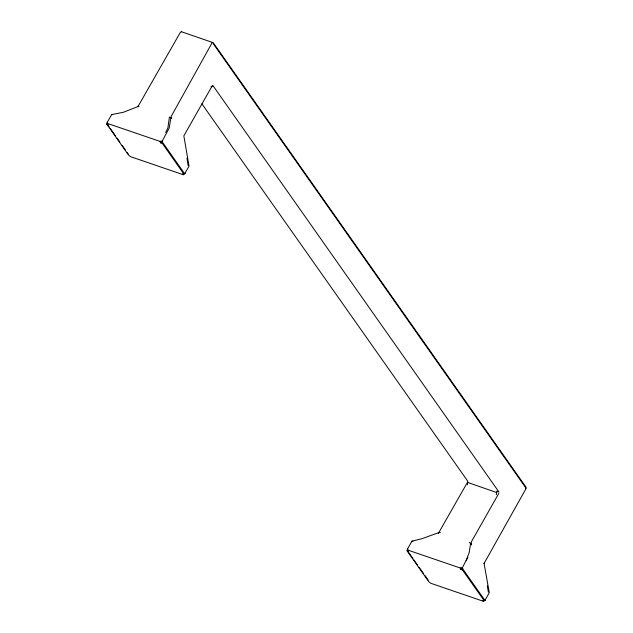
<?xml version="1.0" encoding="UTF-8"?>
<svg xmlns="http://www.w3.org/2000/svg" width="633" height="633" viewBox="0 0 633 633"><rect width="100%" height="100%" fill="white"/><g stroke="black" fill="none" stroke-linecap="round" stroke-linejoin="round"><path stroke-width="0.95" d="M212.19 85.866L183.831 135.873L189.038 166.068L184.947 173.355L183.839 174.004L162.198 143.24L162.222 141.104L169.161 128.143L171.084 116.614L212.308 42.379L213.084 42.53L526.023 487.196L525.635 489.301L484.071 563.449L489.285 592.717L485.187 600.021L483.572 601.35L482.868 600.701L485.187 600.021L482.868 600.701M469.227 542.497L470.62 543.272L469.211 552.522L466.497 559.588L462.454 567.666L460.919 569.502L460.159 567.967L407.715 550.045L407.581 548.843L411.948 541.168L421.942 538.699L439.167 532.472L440.378 532.598M407.13 550.947L407.581 548.843L408.04 551.367L407.13 550.947L428.786 581.687L430.756 583.262L483.572 601.35M162.934 142.86L184.417 173.45L184.947 173.355L183.341 174.748L130.525 156.652L128.499 155.022L106.866 124.258L107.293 122.272L111.661 114.597L123.229 112.318L137.978 106.566L139.038 106.708M407.177 550.386L407.581 548.843M467.423 484.767L467.779 481.23L201.88 103.804M496.335 494.713L496.699 491.145L499.033 492.11L212.878 85.502L212.047 86.674L211.018 86.579M165.688 132.511L167.927 127.7L169.391 117.121L171.844 118.134L171.052 117.532M484.569 562.602L484.134 563.536L484.569 562.602L484.577 563.141M466.236 560.68L467.858 557.269M498.788 493.4L471.15 542.22L471.64 544.91L470.62 543.272M137.899 106.122L137.978 106.566L180.302 32.441L181.544 31.666M439.167 532.472L438.313 533.477L467.455 482.354L496.945 492.632M159.927 141.357L160.687 142.9L162.222 141.104L159.927 141.357L107.491 123.443L107.293 122.272L107.816 124.756L106.866 124.258M183.341 174.748L182.636 174.091L184.947 173.355M460.159 567.967L462.454 567.666L463.221 569.613L484.728 600.116M182.636 174.091L183.839 174.004M111.661 114.597L112.65 114.668M411.948 541.168L412.938 541.262M160.687 142.9L162.198 143.24M181.212 31.65L212.308 42.379M460.919 569.502L462.47 569.929L484.118 600.67M408.317 551.992L412.843 558.417M413.982 560.023L417.376 564.842M419.078 567.247L423.612 573.672M424.743 575.278L428.145 580.097M213.107 43.487L526.134 488.32M106.914 123.649L109.169 126.869M110.3 128.475L115.388 135.715M117.081 138.129L119.906 142.156M122.161 145.376L125.556 150.203M127.249 152.616L128.38 154.23M408.04 551.367L407.715 550.045M107.816 124.756L107.491 123.443M487.299 585.715L488.375 592.124M186.972 158.147L188.104 165.474M462.454 567.666L462.47 569.929"/></g></svg>
